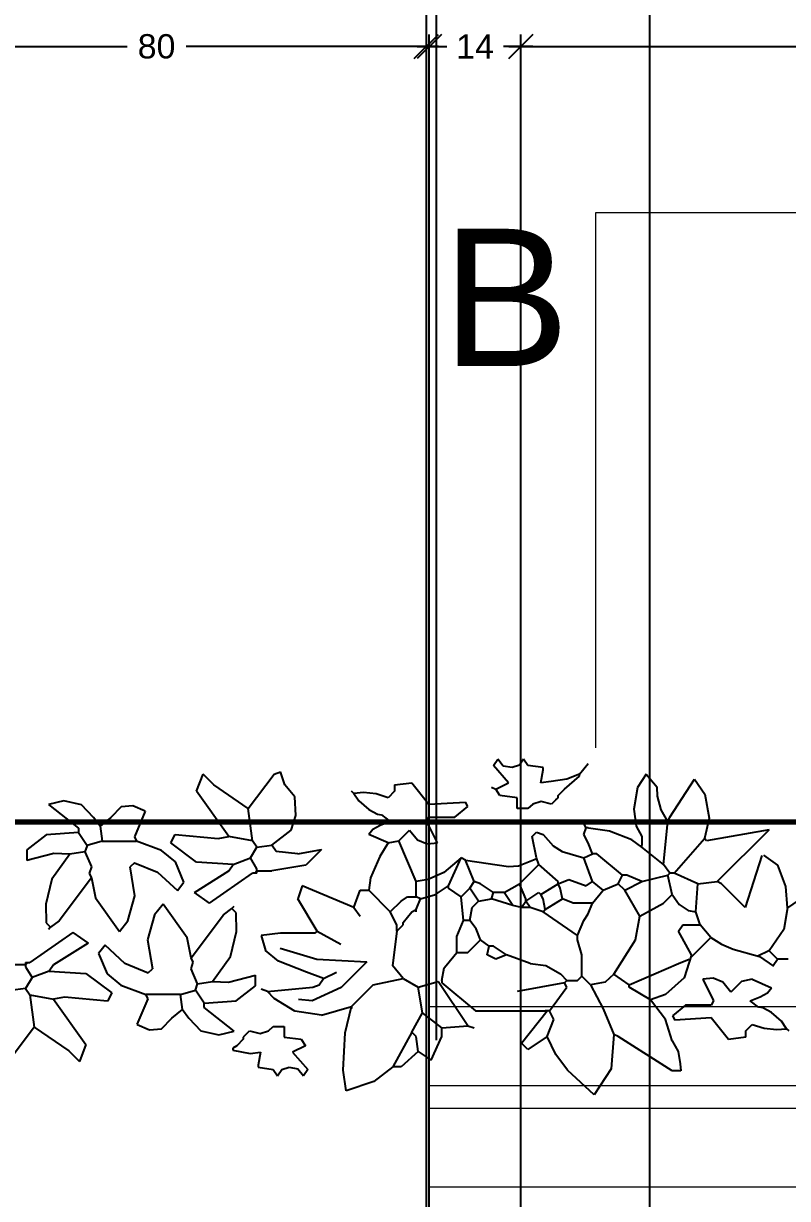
# Model space of a CAD drawing. Header units: inches. Extents: x 2013 to 15569, y -2551 to 2524.
# Drawn here: x 8579.7 to 8693.1, y 897.8 to 1072.2 of the extents above; entities that cross this region are included whole.
import ezdxf

# ---------------------------------------------------------------- set-up
doc = ezdxf.new("R2010")
doc.units = ezdxf.units.IN
doc.header["$MEASUREMENT"] = 0
doc.layers.get('0').update_dxf_attribs({"color": 80, "lineweight": 13})
for name, color, linetype, lineweight in [('A-DOOR-FULL', 90, 'Continuous', 25), ('A-FLOR-FTPT', 6, 'Continuous', 70), ('A-FURN', 8, 'Continuous', 18)]:
    doc.layers.add(name, color=color, linetype=linetype, lineweight=lineweight)
doc.layers.add('VERDE_siepe', color=96, linetype='Continuous')
doc.styles.add('ARIAL', font='Arial.ttf')
doc.dimstyles.new('TICK_36', dxfattribs={"dimtxt": 3.6, "dimasz": 3.6, "dimexe": 1.8, "dimexo": 1.2, "dimgap": 1.8, "dimtad": 0, "dimdec": 0, "dimzin": 0, "dimdsep": 46, "dimtxsty": 'ARIAL', "dimblk": 'OBLIQUE', "dimcen": 1.8, "dimdle": 1.8, "dimclrd": 256, "dimclrt": 256, "dimadec": 0, "dimazin": 0, "dimtfac": 1, "dimtdec": 0, "dimtmove": 1, "dimatfit": 3, "dimldrblk": 'OPEN90', "dimfxl": 1, "dimtfill": 1, "dimtolj": 1, "dimtzin": 0, "dimarcsym": 0})

# ---------------------------------------------------------------- blocks, each defined once
blk = doc.blocks.new('_Oblique')
at = {"color": 0, "linetype": 'ByBlock', "lineweight": -2}
blk.add_line((-0.5, -0.5), (0.5, 0.5), dxfattribs=at)
blk = doc.blocks.new('*D91')
at = {"layer": 'A-DOOR-FULL', "color": 0, "lineweight": -2, "transparency": 16777216}
for p, q in [((8353.45, 916.9), (8353.45, 1159.48)), ((8641.03, 921.32), (8641.03, 1159.48))]:
    blk.add_line(p, q, dxfattribs=at)
at = {"layer": 'A-DOOR-FULL', "lineweight": -2, "transparency": 16777216}
for p, q in [((8351.65, 1157.68), (8491.43, 1157.68)), ((8642.83, 1157.68), (8503.05, 1157.68))]:
    blk.add_line(p, q, dxfattribs=at)
at = {"layer": 'Defpoints', "color": 0, "transparency": 16777216}
for p in [(8641.03, 1157.68), (8641.03, 920.12), (8353.45, 915.7)]:
    blk.add_point(p, dxfattribs=at)
at = {"layer": 'A-DOOR-FULL', "lineweight": -2, "transparency": 16777216, "xscale": 3.6, "yscale": 3.6, "zscale": 3.6, "rotation": 180}
blk.add_blockref('_Oblique', (8353.45, 1157.68), dxfattribs=at)
at = {"layer": 'A-DOOR-FULL', "lineweight": -2, "transparency": 16777216, "xscale": 3.6, "yscale": 3.6, "zscale": 3.6}
blk.add_blockref('_Oblique', (8641.03, 1157.68), dxfattribs=at)
at = {"layer": 'A-DOOR-FULL', "transparency": 16777216, "insert": (8497.24, 1157.68), "char_height": 3.6, "attachment_point": 5, "style": 'ARIAL', "bg_fill": 3, "box_fill_scale": 1.25, "bg_fill_color": 256, "bg_fill_true_color": 13158600, "bg_fill_transparency": 0}
blk.add_mtext('\\A1;288', dxfattribs=at)
blk = doc.blocks.new('_Open90')
at = {"color": 0, "linetype": 'ByBlock', "lineweight": -2}
for p, q in [((-0.5, 0.5), (0, 0)), ((0, 0), (-1, 0)), ((0, 0), (-0.5, -0.5))]:
    blk.add_line(p, q, dxfattribs=at)
blk = doc.blocks.new('*D92')
at = {"layer": 'A-DOOR-FULL', "color": 0, "lineweight": -2, "transparency": 16777216}
for p, q in [((8639.96, 659.51), (8639.96, 1070.63)), ((8653.55, 659.51), (8653.55, 1070.63))]:
    blk.add_line(p, q, dxfattribs=at)
at = {"layer": 'A-DOOR-FULL', "lineweight": -2, "transparency": 16777216}
for p, q in [((8638.16, 1068.83), (8642.55, 1068.83)), ((8655.35, 1068.83), (8650.95, 1068.83))]:
    blk.add_line(p, q, dxfattribs=at)
at = {"layer": 'Defpoints', "color": 0, "transparency": 16777216}
for p in [(8653.55, 1068.83), (8639.96, 658.31), (8653.55, 658.31)]:
    blk.add_point(p, dxfattribs=at)
at = {"layer": 'A-DOOR-FULL', "lineweight": -2, "transparency": 16777216, "xscale": 3.6, "yscale": 3.6, "zscale": 3.6, "rotation": 180}
blk.add_blockref('_Oblique', (8639.96, 1068.83), dxfattribs=at)
at = {"layer": 'A-DOOR-FULL', "lineweight": -2, "transparency": 16777216, "xscale": 3.6, "yscale": 3.6, "zscale": 3.6}
blk.add_blockref('_Oblique', (8653.55, 1068.83), dxfattribs=at)
at = {"layer": 'A-DOOR-FULL', "transparency": 16777216, "insert": (8646.75, 1068.83), "char_height": 3.6, "attachment_point": 5, "style": 'ARIAL', "bg_fill": 3, "box_fill_scale": 1.25, "bg_fill_color": 256, "bg_fill_true_color": 13158600, "bg_fill_transparency": 0}
blk.add_mtext('\\A1;14', dxfattribs=at)
blk = doc.blocks.new('*D96')
at = {"layer": 'A-DOOR-FULL', "color": 0, "lineweight": -2, "transparency": 16777216}
for p, q in [((8559.43, 649.12), (8559.43, 1070.63)), ((8639.53, 652.5), (8639.53, 1070.63))]:
    blk.add_line(p, q, dxfattribs=at)
at = {"layer": 'A-DOOR-FULL', "lineweight": -2, "transparency": 16777216}
for p, q in [((8557.63, 1068.83), (8595.1, 1068.83)), ((8641.33, 1068.83), (8603.85, 1068.83))]:
    blk.add_line(p, q, dxfattribs=at)
at = {"layer": 'Defpoints', "color": 0, "transparency": 16777216}
for p in [(8639.53, 1068.83), (8639.53, 651.3), (8559.43, 647.92)]:
    blk.add_point(p, dxfattribs=at)
at = {"layer": 'A-DOOR-FULL', "lineweight": -2, "transparency": 16777216, "xscale": 3.6, "yscale": 3.6, "zscale": 3.6, "rotation": 180}
blk.add_blockref('_Oblique', (8559.43, 1068.83), dxfattribs=at)
at = {"layer": 'A-DOOR-FULL', "lineweight": -2, "transparency": 16777216, "xscale": 3.6, "yscale": 3.6, "zscale": 3.6}
blk.add_blockref('_Oblique', (8639.53, 1068.83), dxfattribs=at)
at = {"layer": 'A-DOOR-FULL', "transparency": 16777216, "insert": (8599.48, 1068.83), "char_height": 3.6, "attachment_point": 5, "style": 'ARIAL', "bg_fill": 3, "box_fill_scale": 1.25, "bg_fill_color": 256, "bg_fill_true_color": 13158600, "bg_fill_transparency": 0}
blk.add_mtext('\\A1;80', dxfattribs=at)
blk = doc.blocks.new('*D97')
at = {"layer": 'A-DOOR-FULL', "color": 0, "lineweight": -2, "transparency": 16777216}
for p, q in [((8672.67, 649.12), (8672.67, 1123.85)), ((8832.87, 649.12), (8832.87, 1123.85))]:
    blk.add_line(p, q, dxfattribs=at)
at = {"layer": 'A-DOOR-FULL', "lineweight": -2, "transparency": 16777216}
for p, q in [((8670.87, 1122.05), (8747.17, 1122.05)), ((8834.67, 1122.05), (8758.37, 1122.05))]:
    blk.add_line(p, q, dxfattribs=at)
at = {"layer": 'Defpoints', "color": 0, "transparency": 16777216}
for p in [(8832.87, 1122.05), (8672.67, 647.92), (8832.87, 647.92)]:
    blk.add_point(p, dxfattribs=at)
at = {"layer": 'A-DOOR-FULL', "lineweight": -2, "transparency": 16777216, "xscale": 3.6, "yscale": 3.6, "zscale": 3.6, "rotation": 180}
blk.add_blockref('_Oblique', (8672.67, 1122.05), dxfattribs=at)
at = {"layer": 'A-DOOR-FULL', "lineweight": -2, "transparency": 16777216, "xscale": 3.6, "yscale": 3.6, "zscale": 3.6}
blk.add_blockref('_Oblique', (8832.87, 1122.05), dxfattribs=at)
at = {"layer": 'A-DOOR-FULL', "transparency": 16777216, "insert": (8752.77, 1122.05), "char_height": 3.6, "attachment_point": 5, "style": 'ARIAL', "bg_fill": 3, "box_fill_scale": 1.25, "bg_fill_color": 256, "bg_fill_true_color": 13158600, "bg_fill_transparency": 0}
blk.add_mtext('\\A1;160', dxfattribs=at)
blk = doc.blocks.new('*D98')
at = {"layer": 'A-DOOR-FULL', "color": 0, "lineweight": -2, "transparency": 16777216}
for p, q in [((8433.02, 653.2), (8433.02, 1123.79)), ((8639.53, 652.5), (8639.53, 1123.79))]:
    blk.add_line(p, q, dxfattribs=at)
at = {"layer": 'A-DOOR-FULL', "lineweight": -2, "transparency": 16777216}
for p, q in [((8431.22, 1121.99), (8530.47, 1121.99)), ((8641.33, 1121.99), (8542.08, 1121.99))]:
    blk.add_line(p, q, dxfattribs=at)
at = {"layer": 'Defpoints', "color": 0, "transparency": 16777216}
for p in [(8639.53, 1121.99), (8433.02, 652), (8639.53, 651.3)]:
    blk.add_point(p, dxfattribs=at)
at = {"layer": 'A-DOOR-FULL', "lineweight": -2, "transparency": 16777216, "xscale": 3.6, "yscale": 3.6, "zscale": 3.6, "rotation": 180}
blk.add_blockref('_Oblique', (8433.02, 1121.99), dxfattribs=at)
at = {"layer": 'A-DOOR-FULL', "lineweight": -2, "transparency": 16777216, "xscale": 3.6, "yscale": 3.6, "zscale": 3.6}
blk.add_blockref('_Oblique', (8639.53, 1121.99), dxfattribs=at)
at = {"layer": 'A-DOOR-FULL', "transparency": 16777216, "insert": (8536.27, 1121.99), "char_height": 3.6, "attachment_point": 5, "style": 'ARIAL', "bg_fill": 3, "box_fill_scale": 1.25, "bg_fill_color": 256, "bg_fill_true_color": 13158600, "bg_fill_transparency": 0}
blk.add_mtext('\\A1;207', dxfattribs=at)
blk = doc.blocks.new('*D99')
at = {"layer": 'A-DOOR-FULL', "color": 0, "lineweight": -2, "transparency": 16777216}
for p, q in [((8653.55, 659.51), (8653.55, 1070.63)), ((8939.91, 659.51), (8939.91, 1070.63))]:
    blk.add_line(p, q, dxfattribs=at)
at = {"layer": 'A-DOOR-FULL', "lineweight": -2, "transparency": 16777216}
for p, q in [((8651.75, 1068.83), (8790.92, 1068.83)), ((8941.71, 1068.83), (8802.53, 1068.83))]:
    blk.add_line(p, q, dxfattribs=at)
at = {"layer": 'Defpoints', "color": 0, "transparency": 16777216}
for p in [(8939.91, 1068.83), (8653.55, 658.31), (8939.91, 658.31)]:
    blk.add_point(p, dxfattribs=at)
at = {"layer": 'A-DOOR-FULL', "lineweight": -2, "transparency": 16777216, "xscale": 3.6, "yscale": 3.6, "zscale": 3.6, "rotation": 180}
blk.add_blockref('_Oblique', (8653.55, 1068.83), dxfattribs=at)
at = {"layer": 'A-DOOR-FULL', "lineweight": -2, "transparency": 16777216, "xscale": 3.6, "yscale": 3.6, "zscale": 3.6}
blk.add_blockref('_Oblique', (8939.91, 1068.83), dxfattribs=at)
at = {"layer": 'A-DOOR-FULL', "transparency": 16777216, "insert": (8796.73, 1068.83), "char_height": 3.6, "attachment_point": 5, "style": 'ARIAL', "bg_fill": 3, "box_fill_scale": 1.25, "bg_fill_color": 256, "bg_fill_true_color": 13158600, "bg_fill_transparency": 0}
blk.add_mtext('\\A1;286', dxfattribs=at)
blk = doc.blocks.new('*D102')
at = {"layer": 'A-DOOR-FULL', "color": 0, "lineweight": -2, "transparency": 16777216}
for p, q in [((8639.53, 659.51), (8639.53, 1159.54)), ((8953.93, 659.51), (8953.93, 1159.54))]:
    blk.add_line(p, q, dxfattribs=at)
at = {"layer": 'A-DOOR-FULL', "lineweight": -2, "transparency": 16777216}
for p, q in [((8637.73, 1157.74), (8790.96, 1157.74)), ((8955.73, 1157.74), (8802.5, 1157.74))]:
    blk.add_line(p, q, dxfattribs=at)
at = {"layer": 'Defpoints', "color": 0, "transparency": 16777216}
for p in [(8953.93, 1157.74), (8639.53, 658.31), (8953.93, 658.31)]:
    blk.add_point(p, dxfattribs=at)
at = {"layer": 'A-DOOR-FULL', "lineweight": -2, "transparency": 16777216, "xscale": 3.6, "yscale": 3.6, "zscale": 3.6, "rotation": 180}
blk.add_blockref('_Oblique', (8639.53, 1157.74), dxfattribs=at)
at = {"layer": 'A-DOOR-FULL', "lineweight": -2, "transparency": 16777216, "xscale": 3.6, "yscale": 3.6, "zscale": 3.6}
blk.add_blockref('_Oblique', (8953.93, 1157.74), dxfattribs=at)
at = {"layer": 'A-DOOR-FULL', "transparency": 16777216, "insert": (8796.73, 1157.74), "char_height": 3.6, "attachment_point": 5, "style": 'ARIAL', "bg_fill": 3, "box_fill_scale": 1.25, "bg_fill_color": 256, "bg_fill_true_color": 13158600, "bg_fill_transparency": 0}
blk.add_mtext('\\A1;314', dxfattribs=at)

msp = doc.modelspace()

# ---------------------------------------------------------------- linework, layer by layer
at = {"color": 130}
msp.add_lwpolyline([(8664.661, 964.717), (8664.661, 1044.179), (8705.019, 1044.179)], dxfattribs=at)
at = {"layer": 'A-FLOR-FTPT'}
msp.add_line((8946.918, 953.685), (8038.768, 953.685), dxfattribs=at)
at = {"layer": 'A-FURN'}
for p, q in [((8904.865, 926.284), (8639.96, 926.284)), ((8639.96, 914.633), (8639.96, 926.284)), ((8639.96, 914.633), (8904.865, 914.633)), ((8904.865, 911.206), (8639.96, 911.206)), ((8639.96, 899.555), (8639.96, 911.206)), ((8639.96, 899.555), (8904.865, 899.555))]:
    msp.add_line(p, q, dxfattribs=at)
at = {"layer": 'VERDE_siepe'}
for p, q in [((8649.491, 962.11), (8650.129, 963.068)), ((8650.937, 962.025), (8650.129, 963.068)), ((8653.961, 963.068), (8653.338, 962.139)), ((8654.6, 962.11), (8653.961, 963.068)), ((8616.921, 960.833), (8617.879, 961.152)), ((8618.517, 959.236), (8617.879, 961.152)), ((8651.726, 959.555), (8649.491, 962.11)), ((8652.247, 961.796), (8650.937, 962.025)), ((8653.338, 962.139), (8652.247, 961.796)), ((8656.835, 961.791), (8654.6, 962.11)), ((8656.516, 959.555), (8656.835, 961.471)), ((8656.835, 961.471), (8656.835, 961.791)), ((8662.263, 960.833), (8663.54, 962.429)), ((8605.426, 958.278), (8606.384, 960.833)), ((8607.98, 959.236), (8606.384, 960.833)), ((8613.089, 955.723), (8607.98, 959.236)), ((8613.089, 955.723), (8616.921, 960.833)), ((8620.01, 957.466), (8618.517, 959.236)), ((8634.802, 959.236), (8637.357, 959.555)), ((8634.802, 959.236), (8634.802, 958.278)), ((8637.357, 959.555), (8639.912, 956.362)), ((8649.81, 958.597), (8651.726, 959.555)), ((8658.029, 959.739), (8656.516, 959.555)), ((8660.374, 960.082), (8658.029, 959.739)), ((8660.028, 958.597), (8662.263, 960.513)), ((8662.263, 960.833), (8660.374, 960.082)), ((8662.263, 960.513), (8662.263, 960.833)), ((8672.162, 960.833), (8670.848, 958.824)), ((8672.162, 960.833), (8673.758, 958.917)), ((8675.674, 954.446), (8679.322, 960.084)), ((8679.322, 960.084), (8680.83, 957.853)), ((8610.215, 951.573), (8605.426, 958.278)), ((8620.156, 954.701), (8620.01, 957.466)), ((8628.735, 957.959), (8628.416, 958.278)), ((8630.215, 958.081), (8628.735, 957.959)), ((8628.735, 957.959), (8629.511, 956.852)), ((8632.092, 957.896), (8630.215, 958.081)), ((8633.844, 957.32), (8632.092, 957.896)), ((8634.802, 958.278), (8633.844, 957.32)), ((8649.171, 958.917), (8649.81, 958.597)), ((8650.449, 957.639), (8649.81, 958.597)), ((8653.003, 957.32), (8650.449, 957.639)), ((8659.07, 957.639), (8660.028, 958.597)), ((8659.07, 957.32), (8659.07, 957.639)), ((8670.848, 958.824), (8670.302, 955.624)), ((8673.848, 957.567), (8673.758, 958.917)), ((8674.393, 955.51), (8673.848, 957.567)), ((8680.83, 957.853), (8681.484, 954.31)), ((8585.706, 956.889), (8583.424, 956.308)), ((8583.424, 956.308), (8587.894, 952.796)), ((8588.346, 956.274), (8585.706, 956.889)), ((8590.13, 954.392), (8588.346, 956.274)), ((8594.211, 955.967), (8592.684, 954.392)), ((8595.97, 956.121), (8594.211, 955.967)), ((8597.794, 955.35), (8595.97, 956.121)), ((8613.727, 950.934), (8613.089, 955.723)), ((8629.511, 956.852), (8630.977, 955.561)), ((8639.912, 956.362), (8645.339, 956.681)), ((8643.743, 954.446), (8645.659, 956.043)), ((8645.659, 956.043), (8645.339, 956.681)), ((8653.003, 955.723), (8653.003, 957.32)), ((8654.6, 955.723), (8653.003, 955.723)), ((8655.301, 956.367), (8654.6, 955.723)), ((8656.556, 956.767), (8655.301, 956.367)), ((8658.112, 956.362), (8656.556, 956.767)), ((8658.75, 957.001), (8658.112, 956.362)), ((8658.75, 957.001), (8659.07, 957.32)), ((8591.088, 953.115), (8590.13, 954.392)), ((8592.684, 954.392), (8591.088, 953.115)), ((8597.794, 955.35), (8596.197, 951.518)), ((8619.475, 952.53), (8620.156, 954.701)), ((8630.977, 955.561), (8632.268, 954.886)), ((8632.268, 954.886), (8632.886, 954.765)), ((8632.886, 954.765), (8634.164, 953.807)), ((8639.592, 953.807), (8639.912, 954.446)), ((8639.912, 954.446), (8643.743, 954.446)), ((8670.302, 955.624), (8670.684, 953.11)), ((8675.355, 953.807), (8674.393, 955.51)), ((8675.355, 953.807), (8675.674, 954.446)), ((8681.484, 954.31), (8680.783, 951.254)), ((8587.894, 952.796), (8587.894, 952.157)), ((8591.088, 953.115), (8591.407, 950.88)), ((8616.601, 950.296), (8619.475, 952.53)), ((8631.564, 952.612), (8630.97, 951.892)), ((8632.678, 953.227), (8631.564, 952.612)), ((8634.164, 953.807), (8632.678, 953.227)), ((8635.441, 950.934), (8637.038, 952.53)), ((8637.038, 952.53), (8638.192, 951.076)), ((8641.188, 950.615), (8639.592, 953.807)), ((8655.239, 951.573), (8655.877, 952.211)), ((8655.877, 952.211), (8656.835, 951.892)), ((8663.221, 952.849), (8662.902, 953.488)), ((8662.902, 951.892), (8663.221, 952.849)), ((8663.54, 952.849), (8663.221, 952.849)), ((8666.702, 952.367), (8663.221, 952.849)), ((8670.029, 951.053), (8666.702, 952.367)), ((8670.684, 953.11), (8671.524, 951.573)), ((8674.716, 947.422), (8675.355, 953.807)), ((8690.408, 952.576), (8681.103, 950.934)), ((8682.699, 944.867), (8690.408, 952.576)), ((8583.104, 951.838), (8580.231, 949.603)), ((8587.894, 952.157), (8583.104, 951.838)), ((8587.894, 952.157), (8589.172, 950.242)), ((8591.407, 950.88), (8589.172, 950.242)), ((8591.407, 950.88), (8596.516, 950.88)), ((8596.197, 951.518), (8596.516, 950.88)), ((8600.223, 949.515), (8596.516, 950.88)), ((8601.594, 950.615), (8602.232, 951.892)), ((8605.426, 947.741), (8601.594, 950.615)), ((8602.232, 951.892), (8608.619, 951.254)), ((8608.619, 951.254), (8610.215, 951.573)), ((8613.727, 950.934), (8610.215, 951.573)), ((8614.366, 949.976), (8613.727, 950.934)), ((8633.844, 950.615), (8630.97, 951.892)), ((8633.844, 950.615), (8632.62, 948.618)), ((8633.844, 950.615), (8635.441, 950.934)), ((8637.996, 944.867), (8635.441, 950.934)), ((8638.192, 951.076), (8639.658, 950.461)), ((8639.658, 950.461), (8641.188, 950.615)), ((8655.877, 948.38), (8655.239, 951.573)), ((8656.835, 951.892), (8658.356, 950.195)), ((8663.54, 950.615), (8662.902, 951.892)), ((8664.179, 949.018), (8663.54, 950.615)), ((8671.524, 949.976), (8670.029, 951.053)), ((8671.524, 951.573), (8671.524, 950.296)), ((8676.313, 946.144), (8680.783, 951.254)), ((8681.103, 950.934), (8680.783, 951.254)), ((8580.231, 949.603), (8580.231, 948.007)), ((8584.24, 949.054), (8580.231, 948.007)), ((8586.617, 948.964), (8583.947, 945.214)), ((8586.617, 948.965), (8584.24, 949.054)), ((8588.852, 949.284), (8586.617, 948.965)), ((8589.172, 950.242), (8588.852, 949.284)), ((8588.852, 949.284), (8589.81, 947.049)), ((8602.275, 947.825), (8600.223, 949.515)), ((8613.408, 948.38), (8614.366, 949.976)), ((8614.366, 949.976), (8616.601, 950.296)), ((8617.24, 949.338), (8616.601, 950.296)), ((8620.433, 949.018), (8617.24, 949.338)), ((8620.433, 949.018), (8623.969, 949.632)), ((8623.969, 949.632), (8621.622, 947.328)), ((8658.356, 950.195), (8659.665, 949.338)), ((8659.665, 949.338), (8662.902, 948.38)), ((8662.902, 948.38), (8664.179, 949.018)), ((8664.818, 949.018), (8664.179, 949.018)), ((8668.65, 945.825), (8664.818, 949.018)), ((8671.524, 949.976), (8671.524, 950.296)), ((8674.716, 947.422), (8671.524, 949.976)), ((8689.3, 948.734), (8686.851, 941.035)), ((8691.707, 947.334), (8689.601, 948.805)), ((8589.81, 947.049), (8589.491, 946.091)), ((8596.197, 947.687), (8595.558, 947.049)), ((8596.264, 942.756), (8595.558, 947.049)), ((8596.197, 947.687), (8599.636, 946.289)), ((8603.541, 944.813), (8602.275, 947.825)), ((8610.853, 947.422), (8605.426, 947.741)), ((8610.215, 946.464), (8610.853, 947.422)), ((8610.853, 947.422), (8613.408, 948.38)), ((8614.366, 946.783), (8613.408, 948.38)), ((8621.622, 947.328), (8616.601, 946.464)), ((8632.62, 948.618), (8631.212, 945.423)), ((8644.701, 948.38), (8642.121, 946.222)), ((8642.785, 944.228), (8644.701, 948.38)), ((8645.339, 948.06), (8644.701, 948.38)), ((8645.339, 948.06), (8651.726, 947.102)), ((8646.617, 944.867), (8645.339, 948.06)), ((8651.726, 947.102), (8653.174, 947.224)), ((8653.174, 947.224), (8655.901, 948.31)), ((8653.323, 944.548), (8656.197, 947.422)), ((8656.197, 947.422), (8655.877, 948.38)), ((8659.07, 944.867), (8656.197, 947.422)), ((8664.179, 944.867), (8662.902, 948.38)), ((8675.674, 946.144), (8674.716, 947.422)), ((8692.877, 944.148), (8691.707, 947.334)), ((8589.81, 945.452), (8585.02, 939.065)), ((8589.491, 946.091), (8589.81, 945.452)), ((8589.81, 945.452), (8590.398, 942.449)), ((8599.636, 946.289), (8602.583, 943.536)), ((8605.106, 943.27), (8610.215, 946.464)), ((8607.342, 941.674), (8613.727, 946.144)), ((8614.047, 946.144), (8613.727, 946.144)), ((8614.047, 946.144), (8614.366, 946.464)), ((8614.366, 946.144), (8614.047, 946.144)), ((8614.366, 946.464), (8614.366, 946.783)), ((8614.366, 946.144), (8614.366, 946.464)), ((8614.366, 946.464), (8616.601, 946.464)), ((8631.212, 945.423), (8630.97, 943.59)), ((8642.121, 946.222), (8639.775, 945.177)), ((8668.011, 944.548), (8668.65, 945.825)), ((8669.288, 945.825), (8668.65, 945.825)), ((8671.524, 944.867), (8669.288, 945.825)), ((8671.524, 944.867), (8675.355, 945.825)), ((8675.355, 945.825), (8675.674, 946.144)), ((8675.993, 942.951), (8675.355, 945.825)), ((8676.313, 946.144), (8675.674, 946.144)), ((8679.825, 944.548), (8676.313, 946.144)), ((8583.947, 945.214), (8583.067, 941.527)), ((8602.583, 943.536), (8603.541, 944.813)), ((8621.072, 944.228), (8620.433, 942.312)), ((8628.735, 941.035), (8621.072, 944.228)), ((8628.735, 941.035), (8629.693, 943.59)), ((8629.693, 943.59), (8630.97, 943.59)), ((8634.164, 940.396), (8630.97, 943.59)), ((8639.775, 945.177), (8637.996, 944.867)), ((8637.996, 942.632), (8637.996, 944.867)), ((8640.869, 942.951), (8642.785, 944.228)), ((8642.785, 943.909), (8642.785, 944.228)), ((8644.701, 942.632), (8642.785, 943.909)), ((8644.701, 942.632), (8645.978, 943.909)), ((8645.978, 943.909), (8646.617, 944.867)), ((8647.255, 941.993), (8645.978, 943.909)), ((8647.575, 944.548), (8646.617, 944.867)), ((8649.491, 943.27), (8647.575, 944.548)), ((8651.087, 943.27), (8653.323, 944.548)), ((8654.281, 942.312), (8653.323, 944.548)), ((8656.516, 942.951), (8659.07, 944.548)), ((8659.07, 944.548), (8660.666, 945.186)), ((8659.07, 944.548), (8659.07, 944.867)), ((8659.389, 943.909), (8659.07, 944.548)), ((8659.708, 942.312), (8659.389, 943.909)), ((8660.666, 945.186), (8663.221, 944.228)), ((8663.221, 944.228), (8664.179, 944.867)), ((8665.776, 943.59), (8664.179, 944.867)), ((8664.179, 941.674), (8665.776, 943.59)), ((8665.776, 943.59), (8668.011, 944.548)), ((8668.969, 943.59), (8668.011, 944.548)), ((8668.969, 943.59), (8671.524, 944.867)), ((8671.204, 939.758), (8668.969, 943.59)), ((8679.506, 940.396), (8679.825, 944.548)), ((8679.825, 944.548), (8682.699, 944.867)), ((8683.338, 944.548), (8682.699, 944.867)), ((8686.851, 941.035), (8683.338, 944.548)), ((8693.111, 940.961), (8692.877, 944.148)), ((8697.322, 943.903), (8693.111, 940.961)), ((8590.398, 942.449), (8593.961, 937.469)), ((8595.239, 939.065), (8596.264, 942.756)), ((8607.342, 941.674), (8605.106, 943.27)), ((8623.307, 937.522), (8620.433, 942.312)), ((8634.164, 940.396), (8635.76, 941.993)), ((8635.76, 941.993), (8636.718, 942.632)), ((8636.718, 942.632), (8637.996, 942.632)), ((8638.634, 942.312), (8637.996, 942.632)), ((8637.996, 940.716), (8638.634, 942.312)), ((8638.634, 942.312), (8640.869, 942.951)), ((8645.02, 939.119), (8644.701, 942.632)), ((8646.297, 941.035), (8647.255, 941.993)), ((8647.255, 941.993), (8649.171, 942.312)), ((8649.171, 942.312), (8649.491, 943.27)), ((8652.365, 941.354), (8649.171, 942.312)), ((8651.087, 943.27), (8649.491, 943.27)), ((8652.365, 941.354), (8651.087, 943.27)), ((8653.642, 941.035), (8654.281, 941.993)), ((8654.281, 941.993), (8656.197, 943.27)), ((8654.281, 941.993), (8654.281, 942.312)), ((8654.919, 941.035), (8654.281, 941.993)), ((8656.197, 943.27), (8656.516, 942.951)), ((8656.835, 942.312), (8656.516, 942.951)), ((8657.154, 940.716), (8656.835, 942.312)), ((8657.154, 940.716), (8659.708, 942.312)), ((8661.305, 941.674), (8659.708, 942.312)), ((8674.716, 941.674), (8675.993, 942.951)), ((8675.993, 942.951), (8677.049, 941.49)), ((8583.067, 941.527), (8583.104, 938.746)), ((8600.453, 941.529), (8599.177, 939.933)), ((8604.017, 936.549), (8600.454, 941.529)), ((8609.395, 939.933), (8610.672, 940.891)), ((8610.672, 940.891), (8610.991, 941.21)), ((8611.311, 940.252), (8610.672, 940.891)), ((8611.348, 937.471), (8611.311, 940.252)), ((8628.735, 941.035), (8629.693, 939.758)), ((8635.122, 938.48), (8634.164, 940.396)), ((8636.08, 938.8), (8637.357, 940.396)), ((8637.357, 940.396), (8637.996, 940.716)), ((8637.996, 940.396), (8637.996, 940.716)), ((8645.978, 939.119), (8646.297, 941.035)), ((8653.642, 941.035), (8652.365, 941.354)), ((8654.919, 941.035), (8653.642, 941.035)), ((8656.835, 940.396), (8654.919, 941.035)), ((8656.835, 940.396), (8657.154, 940.716)), ((8661.944, 936.884), (8656.835, 940.396)), ((8664.179, 941.674), (8661.305, 941.674)), ((8662.902, 939.119), (8663.54, 940.077)), ((8663.54, 940.077), (8664.179, 941.674)), ((8671.204, 939.758), (8674.716, 941.674)), ((8677.049, 941.49), (8678.368, 940.569)), ((8678.368, 940.569), (8679.506, 940.396)), ((8680.145, 938.48), (8679.506, 940.396)), ((8693.111, 940.961), (8692.587, 937.773)), ((8583.104, 938.746), (8583.743, 938.107)), ((8585.02, 939.065), (8583.743, 938.107)), ((8593.962, 937.469), (8595.239, 939.065)), ((8599.177, 939.933), (8598.152, 936.242)), ((8604.605, 933.546), (8609.395, 939.933)), ((8635.122, 937.522), (8636.08, 938.48)), ((8635.122, 937.522), (8635.122, 938.48)), ((8636.08, 938.48), (8636.08, 938.8)), ((8644.057, 936.729), (8645.02, 939.119)), ((8645.978, 939.119), (8645.02, 939.119)), ((8646.936, 937.842), (8645.978, 939.119)), ((8661.944, 936.884), (8662.902, 939.119)), ((8670.566, 936.245), (8671.204, 939.758)), ((8676.951, 937.522), (8677.59, 938.48)), ((8677.59, 938.48), (8680.145, 938.48)), ((8681.741, 936.564), (8680.145, 938.48)), ((8587.074, 937.324), (8580.688, 932.854)), ((8583.743, 938.107), (8583.424, 937.788)), ((8587.074, 937.324), (8589.309, 935.728)), ((8604.605, 933.547), (8604.017, 936.549)), ((8610.469, 933.784), (8611.348, 937.471)), ((8617.879, 937.203), (8615.005, 936.884)), ((8615.005, 936.884), (8615.643, 934.649)), ((8622.988, 937.203), (8617.879, 937.203)), ((8623.307, 937.522), (8622.988, 937.203)), ((8623.307, 937.522), (8626.819, 935.607)), ((8635.122, 937.522), (8634.483, 932.414)), ((8644.062, 934.33), (8644.057, 936.729)), ((8647.575, 936.245), (8646.936, 937.842)), ((8661.944, 936.245), (8661.944, 936.884)), ((8678.867, 934.011), (8676.951, 937.522)), ((8678.867, 933.691), (8681.741, 936.564)), ((8681.741, 936.564), (8683.338, 935.607)), ((8692.587, 937.773), (8690.417, 934.578)), ((8589.309, 935.728), (8584.2, 932.534)), ((8591.832, 935.462), (8590.874, 934.185)), ((8594.779, 932.709), (8591.832, 935.462)), ((8598.152, 936.242), (8598.858, 931.95)), ((8617.825, 935.014), (8623.282, 933.381)), ((8645.659, 934.33), (8647.575, 936.245)), ((8648.852, 935.288), (8647.575, 936.245)), ((8648.533, 934.011), (8648.852, 935.288)), ((8649.491, 935.288), (8648.852, 935.288)), ((8651.407, 934.011), (8649.491, 935.288)), ((8662.582, 934.011), (8661.944, 936.245)), ((8667.372, 931.137), (8670.566, 936.245)), ((8683.338, 935.607), (8685.079, 934.824)), ((8685.079, 934.824), (8688.95, 933.78)), ((8590.874, 934.185), (8592.14, 931.173)), ((8604.924, 932.908), (8604.605, 933.546)), ((8607.798, 930.034), (8610.469, 933.784)), ((8617.559, 933.053), (8615.643, 934.649)), ((8621.711, 931.456), (8617.559, 933.053)), ((8623.282, 933.381), (8630.687, 932.973)), ((8642.465, 932.414), (8644.062, 934.33)), ((8644.062, 934.33), (8645.659, 934.33)), ((8649.81, 933.372), (8648.533, 934.011)), ((8651.407, 934.011), (8649.81, 933.372)), ((8654.919, 932.733), (8651.407, 934.011)), ((8662.582, 930.817), (8662.582, 934.011)), ((8676.951, 932.733), (8678.548, 933.372)), ((8678.867, 934.011), (8677.782, 930.584)), ((8678.867, 933.691), (8678.867, 934.011)), ((8688.739, 933.837), (8690.362, 934.649)), ((8688.95, 933.78), (8691.062, 932.305)), ((8690.362, 934.649), (8691.64, 933.372)), ((8691.001, 932.414), (8691.64, 933.372)), ((8693.236, 933.372), (8691.64, 933.372)), ((8580.049, 932.534), (8577.814, 932.534)), ((8580.049, 932.854), (8580.368, 932.854)), ((8580.049, 932.854), (8580.049, 932.534)), ((8580.368, 932.854), (8580.049, 932.534)), ((8580.049, 932.534), (8580.049, 932.215)), ((8580.049, 932.215), (8581.007, 930.619)), ((8580.368, 932.854), (8580.688, 932.854)), ((8583.562, 931.576), (8581.007, 930.619)), ((8584.2, 932.534), (8583.562, 931.576)), ((8583.562, 931.576), (8588.99, 931.258)), ((8598.219, 931.311), (8594.779, 932.709)), ((8598.219, 931.312), (8598.858, 931.95)), ((8604.605, 931.95), (8604.924, 932.908)), ((8605.563, 929.715), (8604.605, 931.95)), ((8624.265, 930.498), (8621.711, 931.456)), ((8624.265, 930.498), (8626.18, 931.456)), ((8630.687, 932.973), (8626.854, 929.162)), ((8636.08, 930.498), (8634.483, 932.414)), ((8641.827, 930.179), (8642.146, 932.095)), ((8642.146, 932.095), (8642.465, 932.414)), ((8654.919, 932.733), (8657.254, 932.427)), ((8657.254, 932.427), (8659.453, 931.198)), ((8669.608, 929.54), (8676.951, 932.733)), ((8581.007, 930.619), (8580.049, 929.023)), ((8588.99, 931.258), (8592.821, 928.384)), ((8592.14, 931.173), (8594.193, 929.483)), ((8605.243, 928.757), (8605.563, 929.715)), ((8605.563, 929.715), (8607.798, 930.034)), ((8607.798, 930.034), (8610.175, 929.944)), ((8610.175, 929.944), (8614.185, 930.992)), ((8614.185, 929.396), (8614.185, 930.992)), ((8622.669, 929.221), (8623.627, 929.54)), ((8623.627, 929.54), (8624.265, 930.498)), ((8628.416, 926.347), (8631.609, 929.54)), ((8631.609, 929.54), (8636.08, 930.498)), ((8636.08, 930.498), (8638.315, 929.221)), ((8638.315, 929.221), (8641.285, 930.031)), ((8645.659, 923.473), (8641.285, 930.031)), ((8641.827, 930.179), (8641.827, 929.859)), ((8641.827, 929.859), (8646.809, 925.708)), ((8660.028, 929.859), (8653.003, 928.582)), ((8659.453, 931.198), (8660.347, 930.179)), ((8660.028, 929.859), (8660.347, 930.179)), ((8660.347, 929.221), (8660.028, 929.859)), ((8660.347, 930.179), (8661.944, 930.179)), ((8661.944, 930.179), (8662.582, 930.817)), ((8663.86, 929.54), (8662.582, 930.817)), ((8666.051, 929.97), (8663.86, 929.54)), ((8663.86, 929.54), (8665.758, 925.976)), ((8667.372, 931.137), (8666.051, 929.97)), ((8669.608, 929.54), (8667.372, 931.137)), ((8669.608, 929.221), (8669.608, 929.54)), ((8677.782, 930.584), (8674.996, 928.126)), ((8682.071, 930.543), (8680.54, 930.39)), ((8680.54, 930.39), (8682.137, 927.197)), ((8683.537, 929.928), (8682.071, 930.543)), ((8684.691, 928.474), (8683.537, 929.928)), ((8686.288, 930.071), (8684.691, 928.474)), ((8687.885, 930.39), (8686.288, 930.071)), ((8687.885, 930.39), (8690.759, 929.113)), ((8580.049, 929.023), (8577.814, 928.703)), ((8580.049, 929.023), (8580.688, 928.065)), ((8580.688, 928.065), (8584.2, 927.426)), ((8580.688, 928.065), (8581.326, 923.275)), ((8592.821, 928.384), (8592.183, 927.107)), ((8594.193, 929.483), (8597.9, 928.118)), ((8598.219, 927.48), (8597.9, 928.118)), ((8603.008, 928.118), (8597.9, 928.118)), ((8603.008, 928.118), (8605.243, 928.757)), ((8603.327, 925.883), (8603.008, 928.118)), ((8606.521, 926.841), (8605.243, 928.757)), ((8611.311, 927.16), (8614.185, 929.396)), ((8615.963, 928.582), (8615.005, 928.901)), ((8615.963, 928.582), (8622.669, 929.221)), ((8616.93, 927.512), (8615.963, 928.582)), ((8626.854, 929.162), (8622.567, 927.188)), ((8638.954, 925.389), (8638.315, 929.221)), ((8657.792, 925.708), (8660.347, 929.221)), ((8672.8, 927.305), (8669.608, 929.221)), ((8674.996, 928.126), (8672.8, 927.305)), ((8689.05, 927.778), (8690.165, 928.392)), ((8690.165, 928.392), (8690.759, 929.113)), ((8585.797, 927.745), (8584.2, 927.426)), ((8584.2, 927.426), (8588.99, 920.72)), ((8592.183, 927.107), (8585.797, 927.745)), ((8596.622, 923.648), (8598.219, 927.48)), ((8606.521, 926.841), (8611.311, 927.16)), ((8606.521, 926.202), (8606.521, 926.841)), ((8610.991, 922.69), (8606.521, 926.202)), ((8620.01, 925.668), (8616.93, 927.512)), ((8622.567, 927.188), (8620.553, 927.393)), ((8623.946, 925.069), (8628.416, 926.347)), ((8627.488, 922.442), (8628.416, 926.347)), ((8628.416, 926.347), (8628.416, 926.027)), ((8675.035, 924.431), (8672.8, 927.305)), ((8677.986, 926.558), (8676.07, 924.961)), ((8681.817, 926.558), (8677.986, 926.558)), ((8682.137, 927.197), (8681.817, 926.558)), ((8687.565, 927.197), (8689.05, 927.778)), ((8688.843, 926.239), (8687.565, 927.197)), ((8689.461, 926.119), (8688.843, 926.239)), ((8690.751, 925.443), (8689.461, 926.119)), ((8600.205, 923.031), (8601.731, 924.606)), ((8601.731, 924.606), (8603.327, 925.883)), ((8603.327, 925.883), (8604.285, 924.606)), ((8604.285, 924.606), (8606.07, 922.724)), ((8623.946, 925.069), (8620.01, 925.668)), ((8637.357, 922.515), (8638.954, 925.389)), ((8641.827, 923.153), (8638.954, 925.389)), ((8646.809, 925.708), (8657.154, 925.708)), ((8653.642, 920.918), (8657.473, 925.708)), ((8657.473, 925.708), (8657.154, 925.708)), ((8657.792, 925.708), (8657.473, 925.708)), ((8657.473, 921.876), (8658.431, 924.431)), ((8658.431, 924.431), (8657.792, 925.708)), ((8665.758, 925.976), (8667.372, 922.195)), ((8675.993, 921.237), (8675.035, 924.431)), ((8676.07, 924.961), (8676.39, 924.323)), ((8681.817, 924.642), (8676.39, 924.323)), ((8684.372, 921.449), (8681.817, 924.642)), ((8692.218, 924.153), (8690.751, 925.443)), ((8581.326, 923.275), (8577.494, 918.165)), ((8581.326, 923.275), (8586.436, 919.762)), ((8596.622, 923.648), (8598.445, 922.878)), ((8598.445, 922.878), (8600.205, 923.031)), ((8606.07, 922.724), (8608.709, 922.11)), ((8608.709, 922.11), (8610.991, 922.69)), ((8612.651, 922.107), (8613.289, 922.746)), ((8613.289, 922.746), (8614.845, 922.341)), ((8614.845, 922.341), (8616.1, 922.741)), ((8616.1, 922.741), (8616.801, 923.385)), ((8616.801, 923.385), (8618.398, 923.385)), ((8618.398, 923.385), (8618.398, 921.788)), ((8641.827, 923.153), (8645.659, 923.473)), ((8641.827, 921.876), (8641.827, 923.153)), ((8645.659, 923.473), (8646.617, 923.153)), ((8686.927, 922.726), (8687.885, 923.684)), ((8686.927, 921.768), (8686.927, 922.726)), ((8687.885, 923.684), (8689.637, 923.108)), ((8689.637, 923.108), (8691.514, 922.924)), ((8691.514, 922.924), (8692.994, 923.045)), ((8692.994, 923.045), (8692.218, 924.153)), ((8692.994, 923.045), (8693.313, 922.726)), ((8612.331, 921.469), (8611.373, 920.511)), ((8612.651, 922.107), (8612.331, 921.788)), ((8612.331, 921.788), (8612.331, 921.469)), ((8618.398, 921.788), (8620.952, 921.469)), ((8620.952, 921.469), (8621.591, 920.511)), ((8627.194, 916.912), (8627.488, 922.442)), ((8637.357, 922.515), (8634.526, 917.373)), ((8637.996, 921.876), (8637.357, 922.515)), ((8638.315, 919.641), (8637.996, 921.876)), ((8640.231, 918.364), (8641.827, 921.876)), ((8654.6, 919.961), (8653.642, 920.918)), ((8657.473, 921.876), (8654.6, 919.961)), ((8658.72, 919.217), (8657.473, 921.876)), ((8667.372, 922.195), (8666.931, 917.066)), ((8668.011, 921.876), (8667.372, 922.195)), ((8675.993, 916.768), (8668.011, 921.876)), ((8675.993, 921.237), (8676.902, 919.677)), ((8686.927, 921.768), (8684.372, 921.449)), ((8586.436, 919.762), (8588.032, 918.165)), ((8588.99, 920.72), (8588.032, 918.165)), ((8611.373, 920.511), (8610.785, 920.165)), ((8610.785, 920.165), (8610.785, 919.845)), ((8610.785, 919.845), (8612.093, 919.618)), ((8612.093, 919.618), (8613.372, 919.369)), ((8613.372, 919.369), (8614.885, 919.553)), ((8614.885, 919.553), (8614.566, 917.637)), ((8621.591, 920.511), (8619.675, 919.553)), ((8619.675, 919.553), (8621.91, 916.998)), ((8638.315, 919.641), (8635.76, 917.406)), ((8638.315, 919.641), (8640.231, 918.364)), ((8660.48, 916.912), (8658.72, 919.217)), ((8676.902, 919.677), (8677.195, 917.834)), ((8614.566, 917.637), (8614.566, 917.317)), ((8634.526, 917.373), (8631.74, 915.223)), ((8635.76, 917.406), (8634.483, 917.406)), ((8677.195, 917.834), (8677.271, 916.768)), ((8614.566, 917.317), (8616.801, 916.998)), ((8616.801, 916.998), (8617.44, 916.04)), ((8617.44, 916.04), (8618.063, 916.969)), ((8618.063, 916.969), (8619.154, 917.312)), ((8619.154, 917.312), (8620.464, 917.083)), ((8620.464, 917.083), (8621.272, 916.04)), ((8621.91, 916.998), (8621.272, 916.04)), ((8627.634, 913.84), (8627.194, 916.912)), ((8664.439, 913.226), (8660.48, 916.912)), ((8666.931, 917.066), (8664.439, 913.226)), ((8677.271, 916.768), (8675.993, 916.768)), ((8631.74, 915.223), (8627.634, 913.84))]:
    msp.add_line(p, q, dxfattribs=at)
msp.add_arc((8646.809, 925.708), 0.0000399, 229.84401, 269.64699, dxfattribs=at)

# ---------------------------------------------------------------- texts
at = {"color": 130, "style": 'ARIAL'}
msp.add_text('B', height=20.377, dxfattribs=at).set_placement((8641.81, 1021.396))

# ---------------------------------------------------------------- next in the draw order: dimensions: what is measured, and where the dimension line sits
at = {"layer": 'A-DOOR-FULL'}
for base, p1, p2, picture, middle in [((8641.029, 1157.676), (8353.448, 915.695), (8641.029, 920.12), '*D91', (8497.239, 1157.676)), ((8832.875, 1122.05), (8672.672, 647.923), (8832.875, 647.923), '*D97', (8752.773, 1122.05))]:
    dim = msp.add_linear_dim(base=base, p1=p1, p2=p2, dimstyle='TICK_36', dxfattribs=at)
    dim.commit()
    dim.dimension.update_dxf_attribs({"geometry": picture, "text_midpoint": middle})

# ---------------------------------------------------------------- next in the draw order: dimensions: what is measured, and where the dimension line sits
dim = msp.add_linear_dim(base=(8653.547, 1068.829), p1=(8639.96, 658.311), p2=(8653.547, 658.311), dimstyle='TICK_36', dxfattribs=at)
dim.commit()
dim.dimension.update_dxf_attribs({"geometry": '*D92', "text_midpoint": (8646.753, 1068.829)})

# ---------------------------------------------------------------- next in the draw order: dimensions: what is measured, and where the dimension line sits
for base, p1, p2, picture, middle in [((8639.529, 1068.829), (8559.427, 647.923), (8639.529, 651.302), '*D96', (8599.478, 1068.829)), ((8939.909, 1068.829), (8653.547, 658.311), (8939.909, 658.311), '*D99', (8796.728, 1068.829))]:
    dim = msp.add_linear_dim(base=base, p1=p1, p2=p2, dimstyle='TICK_36', dxfattribs=at)
    dim.commit()
    dim.dimension.update_dxf_attribs({"geometry": picture, "text_midpoint": middle})

# ---------------------------------------------------------------- next in the draw order: dimensions: what is measured, and where the dimension line sits
dim = msp.add_linear_dim(base=(8639.529, 1121.99), p1=(8433.017, 652.003), p2=(8639.529, 651.302), dimstyle='TICK_36', dxfattribs=at)
dim.commit()
dim.dimension.update_dxf_attribs({"geometry": '*D98', "text_midpoint": (8536.273, 1121.99)})

# ---------------------------------------------------------------- next in the draw order: dimensions: what is measured, and where the dimension line sits
dim = msp.add_linear_dim(base=(8953.927, 1157.736), p1=(8639.529, 658.311), p2=(8953.927, 658.311), dimstyle='TICK_36', dxfattribs=at)
dim.commit()
dim.dimension.update_dxf_attribs({"geometry": '*D102', "text_midpoint": (8796.728, 1157.736)})

doc.saveas('drawing.dxf')
